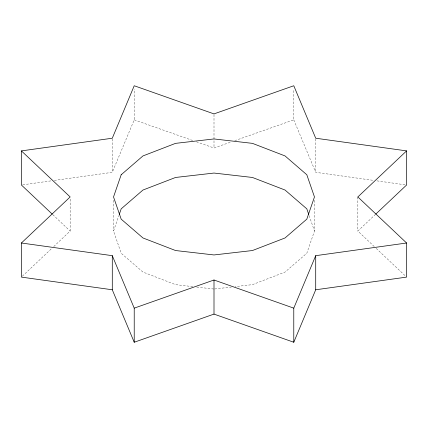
<?xml version="1.0" encoding="UTF-8"?>
<svg xmlns="http://www.w3.org/2000/svg" width="428" height="428" viewBox="0 0 428 428"><rect width="100%" height="100%" fill="white"/><g stroke="black" fill="none" stroke-linecap="round" stroke-linejoin="round"><path stroke-width="0.32" stroke-dasharray="2.14 1.6" d="M192.787 286.621L175.555 284.641L142.963 272.069L121.183 253.248L113.532 231.05L118.845 215.637M314.468 200.293L314.468 231.05L306.817 253.248L285.037 272.069L252.445 284.641L235.213 286.621M54.329 180.402L112.286 172.329L134.221 119.856L134.221 89.094M22.363 276.199L51.815 248.379M53.746 246.555L70.155 231.05L70.155 197.618M374.254 246.555L357.845 231.05L375.222 214.637M196.409 141.796L214 148.002L231.591 141.796M234.731 140.689L293.779 119.856L293.779 89.094M22.716 184.81L51.039 180.862M214.663 288.98L231.232 287.076M196.768 287.076L214 289.055M293.779 119.856L315.714 172.329L373.671 180.402M376.961 180.862L406.6 184.992M134.221 119.856L193.269 140.689M376.185 248.379L406.119 276.654M52.778 214.637L70.155 231.05M309.155 215.637L314.468 231.05M357.845 196.95L357.845 231.05M315.714 138.891L315.714 172.329M214 114.57L214 148.002M113.532 200.293L113.532 231.05M112.286 138.891L112.286 172.329"/><path stroke-width="0.64" d="M119.268 214.407L121.183 208.853L142.963 190.037L175.555 177.465L214 173.051L252.445 177.465L285.037 190.037L306.817 208.853L308.732 214.407M293.779 342.25L293.779 308.144L315.714 255.671L406.6 243.008L406.6 277.109L315.714 289.777L293.779 342.25L214 314.099L134.221 342.25L112.286 289.777L112.286 255.671L21.4 243.008L21.4 277.109L112.286 289.777M21.4 243.008L70.155 196.95L21.4 150.891L112.286 138.223L134.221 85.75L214 113.902L293.779 85.75L315.714 138.223L406.6 150.891L406.6 184.992L375.704 214.177M406.6 150.891L357.845 196.95L406.6 243.008M134.221 342.25L134.221 308.144L214 279.998L293.779 308.144M52.296 214.177L21.4 184.992L21.4 150.891M112.286 255.671L134.221 308.144M315.714 255.671L315.714 289.777M214 279.998L214 314.099M121.183 174.752L113.532 196.95L121.183 219.147L142.963 237.963L175.555 250.535L214 254.949L252.445 250.535L285.037 237.963L306.817 219.147L314.468 196.95L306.817 174.752L285.037 155.931L252.445 143.359L214 138.945L175.555 143.359L142.963 155.931L121.183 174.752"/></g></svg>
